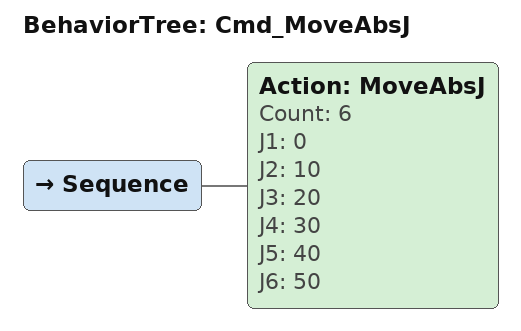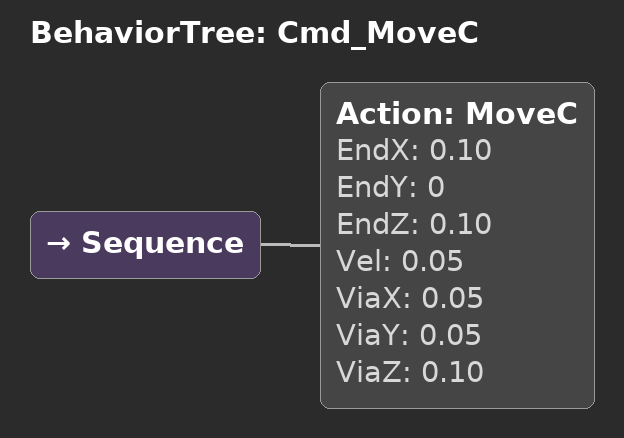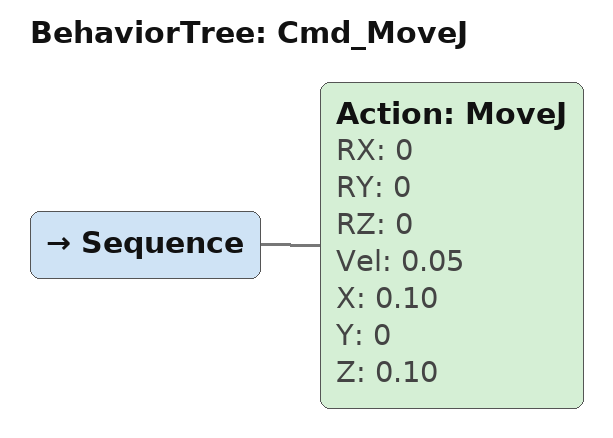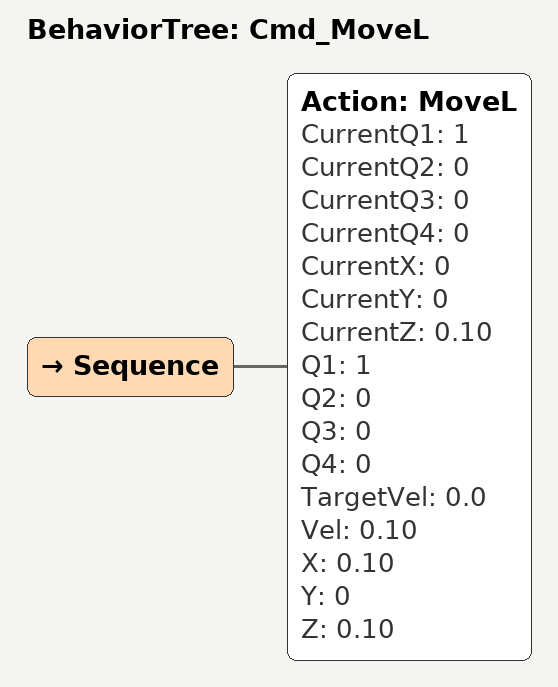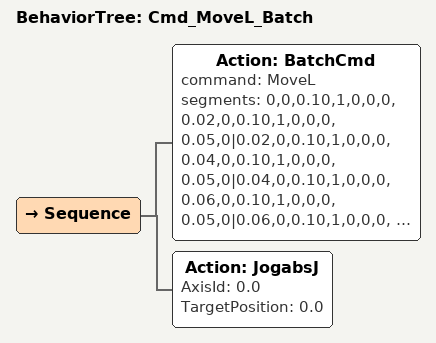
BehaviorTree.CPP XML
<BehaviorTree ID="Cmd_MoveAbsJ">
    <Sequence>
        <Action Count="6" ID="MoveAbsJ" J1="0" J2="10" J3="20" J4="30" J5="40" J6="50"/>
    </Sequence>
</BehaviorTree>

<BehaviorTree ID="Cmd_MoveC">
    <Sequence>
        <Action EndX="0.10" EndY="0" EndZ="0.10" ID="MoveC" Vel="0.05" ViaX="0.05" ViaY="0.05" ViaZ="0.10"/>
    </Sequence>
</BehaviorTree>

<BehaviorTree ID="Cmd_MoveJ">
    <Sequence>
        <Action ID="MoveJ" RX="0" RY="0" RZ="0" Vel="0.05" X="0.10" Y="0" Z="0.10"/>
    </Sequence>
</BehaviorTree>

<BehaviorTree ID="Cmd_MoveL">
    <Sequence>
        <Action CurrentQ1="1" CurrentQ2="0" CurrentQ3="0" CurrentQ4="0" CurrentX="0" CurrentY="0" CurrentZ="0.10" ID="MoveL" Q1="1" Q2="0" Q3="0" Q4="0" TargetVel="0.0" Vel="0.10" X="0.10" Y="0" Z="0.10"/>
    </Sequence>
</BehaviorTree>

<BehaviorTree ID="Cmd_MoveL_Batch">
    <Sequence>
        <Action ID="BatchCmd" command="MoveL" segments="0,0,0.10,1,0,0,0, 0.02,0,0.10,1,0,0,0, 0.05,0|0.02,0,0.10,1,0,0,0, 0.04,0,0.10,1,0,0,0, 0.05,0|0.04,0,0.10,1,0,0,0, 0.06,0,0.10,1,0,0,0, 0.05,0|0.06,0,0.10,1,0,0,0, 0.08,0,0.10,1,0,0,0, 0.05,0|0.08,0,0.10,1,0,0,0, 0.10,0,0.10,1,0,0,0, 0.05,0"/>
        <Action AxisId="0.0" ID="JogabsJ" TargetPosition="0.0"/>
    </Sequence>
</BehaviorTree>
